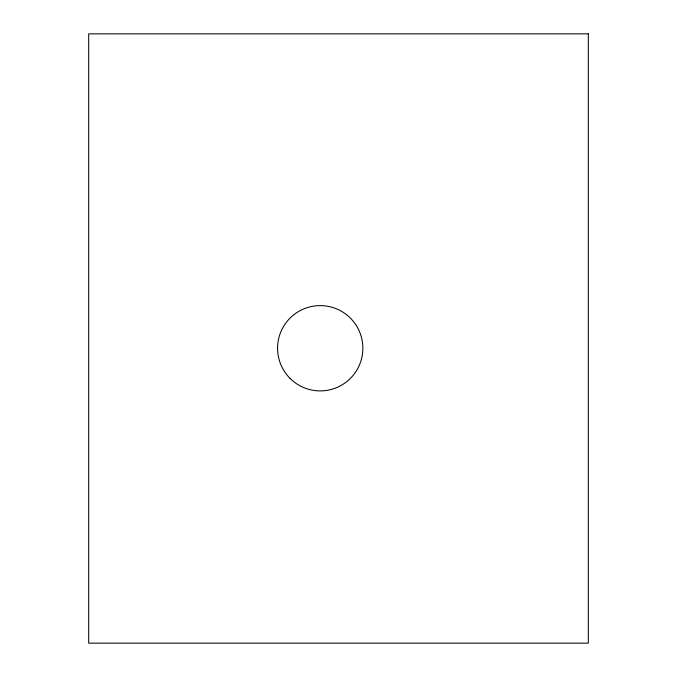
<?xml version="1.0" encoding="UTF-8"?>
<svg xmlns="http://www.w3.org/2000/svg" width="677" height="677" viewBox="0 0 677 677"><rect width="100%" height="100%" fill="white"/><g stroke="black" fill="none" stroke-linecap="round" stroke-linejoin="round"><path stroke-width="1.02" d="M588.313 33.85L88.687 33.85L88.687 643.15L588.313 643.15L588.313 33.85M290.061 378.409A42.651 42.651 0 0 0 361.416 359.284A42.651 42.651 0 0 0 309.186 307.053A42.651 42.651 0 0 0 290.061 378.409"/></g></svg>
